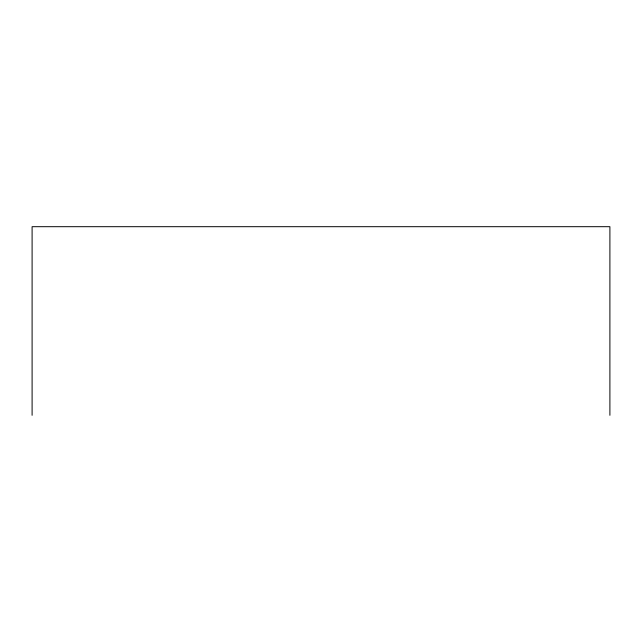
<?xml version="1.0" encoding="UTF-8"?>
<svg xmlns="http://www.w3.org/2000/svg" width="642" height="642" viewBox="0 0 642 642"><rect width="100%" height="100%" fill="white"/><g stroke="black" fill="none" stroke-linecap="round" stroke-linejoin="round"><path stroke-width="0.96" d="M609.9 415.31L609.9 226.69L32.1 226.69L32.1 415.31"/></g></svg>
